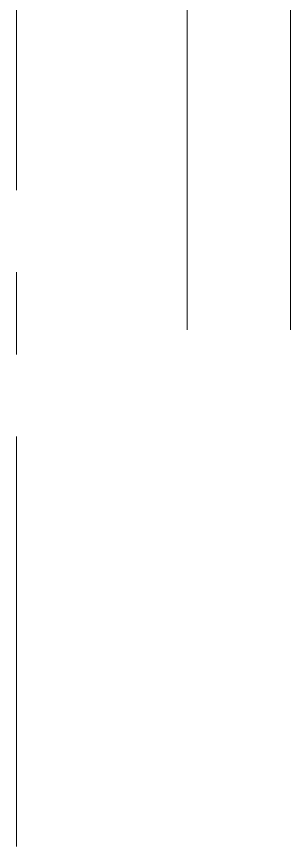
# Model space of a CAD drawing. Header units: millimetres. Extents: x 652937 to 1670132, y 1473552 to 2851037.
# Drawn here: x 663475.168 to 663476.228, y 1524458.434 to 1524461.646 of the extents above; entities that cross this region are included whole.
import ezdxf

# ---------------------------------------------------------------- set-up
doc = ezdxf.new("R2010")
doc.units = ezdxf.units.MM
doc.linetypes.add('XKITLINE00', pattern=[0])
doc.linetypes.add('XKITLINE02', pattern=[4, 2, -2])
doc.layers.add('Part', color=7, linetype='Continuous', lineweight=0)
doc.layers.add('S-GRID', color=7, linetype='Continuous', lineweight=9)

# ---------------------------------------------------------------- blocks, each defined once
blk = doc.blocks.new('*A775431')
at = {"layer": 'S-GRID', "color": 7, "linetype": 'XKITLINE00', "lineweight": 0}
for p, q in [((471.801581, 129.948192), (471.801581, 137.885692)), ((471.801581, 126.773192), (471.801581, 128.360692)), ((471.801581, 117.248192), (471.801581, 125.185692))]:
    blk.add_line(p, q, dxfattribs=at)
blk = doc.blocks.new('*A1018673')
at = {"layer": 'Part', "color": 7, "linetype": 'XKITLINE02', "lineweight": 0}
for p, q in [((476.217743, 142.486798), (475.101481, 142.486798)), ((475.101481, 142.486798), (475.101481, 133.736798)), ((475.101557, 142.486798), (475.101557, 141.61554)), ((477.101481, 142.486798), (477.101557, 142.486798)), ((477.101481, 127.248192), (477.101481, 142.486798)), ((475.101557, 137.611803), (475.101557, 137.111803)), ((475.101557, 136.975781), (475.101557, 134.375781))]:
    blk.add_line(p, q, dxfattribs=at)
at = {"layer": 'Part', "color": 7, "linetype": 'XKITLINE00', "lineweight": 0}
for p, q in [((477.101557, 142.486798), (476.217743, 142.486798)), ((477.101557, 127.248192), (477.101557, 142.486798)), ((475.101557, 141.61554), (475.101557, 137.611803)), ((475.101557, 137.111803), (475.101557, 136.975781)), ((475.101557, 134.375781), (475.101557, 127.248192)), ((475.101481, 133.736798), (475.101481, 127.248192))]:
    blk.add_line(p, q, dxfattribs=at)
blk = doc.blocks.new('a2')
at = {"color": 7, "lineweight": 0, "xscale": 0.2, "yscale": 0.2, "zscale": 0.2}
for name in ['*A775431', '*A1018673']:
    blk.add_blockref(name, (174008.504, -117199.2429), dxfattribs=at)

msp = doc.modelspace()

# ---------------------------------------------------------------- block references
at = {"color": 7}
msp.add_blockref('a2', (489372.3036, 1641634.2272), dxfattribs=at)

doc.saveas('drawing.dxf')
